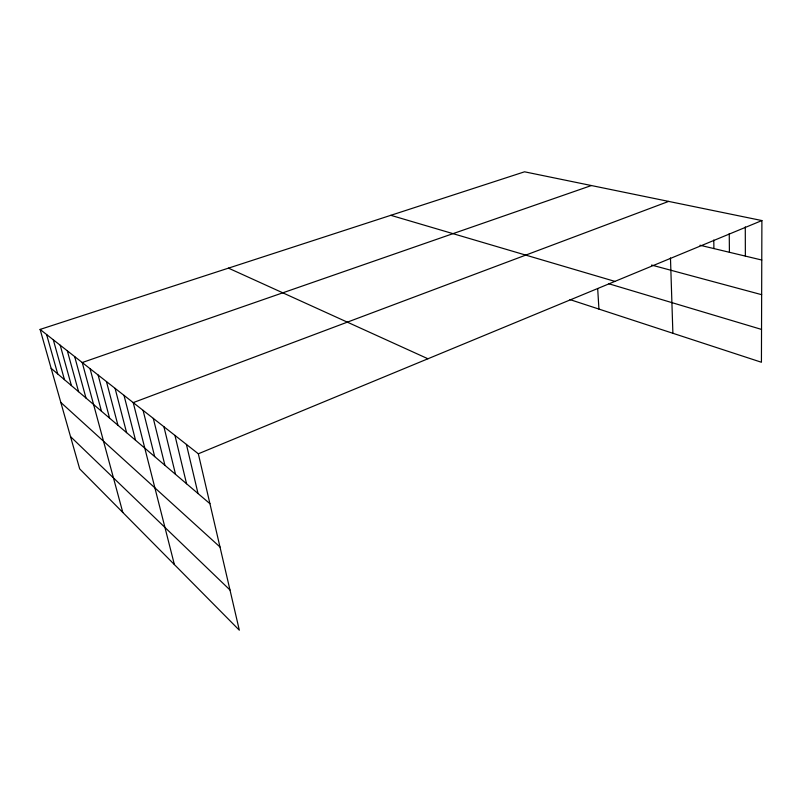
<?xml version="1.0" encoding="UTF-8"?>
<svg xmlns="http://www.w3.org/2000/svg" width="802" height="802" viewBox="0 0 802 802"><rect width="100%" height="100%" fill="white"/><g stroke="black" fill="none" stroke-linecap="round" stroke-linejoin="round"><path stroke-width="1.2" d="M40.1 329.421L198.335 453.792L239.327 630.192L79.679 468.879L40.1 329.421L524.548 171.808L761.9 220.56L761.429 362.253L569.981 299.607M198.335 453.792L761.9 220.56M668.657 201.402L133.222 402.614L174.385 564.578M591.405 185.533L82.235 362.544L122.806 512.458M699.986 245.242L761.77 260.028M651.565 265.051L761.659 294.685M390.815 215.317L614.903 281.392M608.908 283.788L761.539 329.421M228.46 268.139L427.937 358.765M51.138 368.318L209.934 503.686M60.822 402.434L219.999 547.004M70.516 436.609L229.984 589.991M46.606 334.544L57.704 373.912M53.303 339.807L64.461 379.677M60.21 345.231L71.418 385.602M67.328 350.825L78.586 391.717M74.666 356.589L85.974 398.013M90.045 368.679L101.453 411.205M98.115 375.025L109.563 418.123M106.455 381.582L117.944 425.271M115.077 388.348L126.596 432.649M123.999 395.356L135.548 440.278M143.077 410.363L154.676 456.589M153.302 418.393L164.921 465.31M163.919 426.734L175.538 474.363M174.946 435.406L186.565 483.766M186.405 444.408L198.024 493.531M597.691 288.73L598.934 309.081M670.472 257.933L672.888 333.281M713.78 239.999L713.91 248.58M729.249 233.673L729.419 252.289M745.279 226.876L745.369 256.109"/></g></svg>
